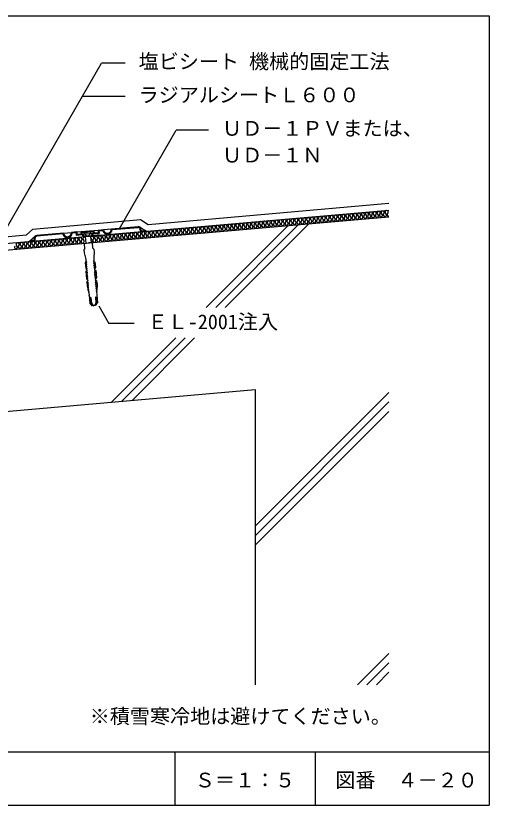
# Model space of a CAD drawing. Units: millimetres, scale not verified. Extents: x -406 to 394, y -616 to 614.
# Drawn here: x 40 to 394, y -616 to -26 of the extents above; entities that cross this region are included whole.
import ezdxf
from ezdxf.enums import TextEntityAlignment as Align

# ---------------------------------------------------------------- set-up
doc = ezdxf.new("R2010")
doc.units = ezdxf.units.MM
doc.header["$LTSCALE"] = 5
doc.linetypes.add('DASHED3', pattern=[4, 3, -1])
for name, color, linetype in [('2-2_in line', 7, 'Continuous'), ('2-4_out line', 2, 'Continuous'), ('2-6_鋼板・アングル', 2, 'Continuous'), ('2-7_ビス', 7, 'Continuous'), ('2-A_moji', 7, 'Continuous'), ('2-D_ハッチ他', 4, 'Continuous'), ('2-E_con他', 4, 'Continuous'), ('F-2', 7, 'Continuous'), ('F-5', 6, 'Continuous'), ('F-7', 1, 'Continuous'), ('F-A', 7, 'Continuous')]:
    doc.layers.add(name, color=color, linetype=linetype)
doc.styles.add('HG丸ｺﾞｼｯｸM-PRO', font='')
doc.styles.add('ＭＳ ゴシック', font='')
doc.styles.get('HG丸ｺﾞｼｯｸM-PRO').set_extended_font_data('HG丸ｺﾞｼｯｸM-PRO')
doc.styles.get('ＭＳ ゴシック').set_extended_font_data('MS Gothic')

msp = doc.modelspace()

# ---------------------------------------------------------------- linework, layer by layer
at = {"layer": '2-2_in line'}
for p, q in [((-225.389, -219.241), (318.787, -171.632)), ((-224.954, -224.222), (318.787, -176.651)), ((132.066, -183.952), (137.684, -187.476)), ((54.952, -190.699), (50.03, -195.145))]:
    msp.add_line(p, q, dxfattribs=at)
at = {"layer": '2-4_out line'}
for p, q in [((138.92, -182.349), (318.787, -166.613)), ((52.845, -185.864), (133.301, -178.825)), ((133.301, -178.825), (138.92, -182.349)), ((52.845, -185.864), (47.924, -190.31)), ((-90.604, -202.43), (47.924, -190.31)), ((-214.495, -343.765), (218.787, -305.858)), ((218.787, -305.858), (218.787, -526.479))]:
    msp.add_line(p, q, dxfattribs=at)
at = {"layer": '2-6_鋼板・アングル'}
for p, q in [((75.612, -188.892), (81.589, -188.369)), ((85.574, -188.02), (81.589, -188.369)), ((85.028, -188.67), (82.189, -188.918)), ((85.028, -188.67), (85.202, -190.662)), ((85.574, -188.02), (101.513, -186.626)), ((85.574, -188.02), (85.748, -190.012)), ((101.513, -186.626), (105.497, -186.277)), ((102.163, -187.171), (105.002, -186.923)), ((102.163, -187.171), (102.337, -189.163)), ((105.497, -186.277), (111.475, -185.754)), ((111.475, -185.754), (131.398, -184.011)), ((112.074, -186.304), (131.451, -184.609)), ((119.698, -189.05), (137.226, -187.516)), ((133.046, -186.778), (132.968, -185.881)), ((133.644, -186.726), (133.565, -185.829)), ((134.185, -187.18), (136.676, -186.962)), ((137.226, -187.516), (137.217, -187.417)), ((53.494, -194.24), (51.003, -194.458)), ((53.546, -194.837), (119.698, -189.05)), ((53.948, -193.698), (53.87, -192.801)), ((54.546, -193.646), (54.467, -192.749)), ((75.612, -188.892), (55.688, -190.635)), ((75.116, -189.537), (55.74, -191.232)), ((89.537, -190.283), (85.202, -190.662)), ((89.733, -189.664), (85.748, -190.012)), ((89.537, -190.283), (90.24, -190.873)), ((89.733, -189.664), (97.702, -188.967)), ((89.733, -189.664), (90.816, -190.573)), ((90.24, -190.873), (90.305, -191.621)), ((90.816, -190.573), (90.903, -191.569)), ((98.002, -189.543), (97.413, -190.245)), ((97.413, -190.245), (97.478, -190.994)), ((103.784, -190.442), (97.478, -190.994)), ((98.002, -189.543), (102.337, -189.163)), ((50.557, -195.099), (50.549, -194.999)), ((53.546, -194.837), (50.557, -195.099))]:
    msp.add_line(p, q, dxfattribs=at)
msp.add_lwpolyline([(101.513, -186.626), (101.687, -188.618), (97.702, -188.967), (96.793, -190.05), (96.88, -191.046)], dxfattribs=at)
for centre, radius, start, end in [((78.6, -188.63), 3, 184.99999, 4.99999), ((108.486, -186.015), 3.6, 194.59406, 355.40592), ((108.486, -186.015), 3, 184.99999, 4.99999), ((131.573, -186.003), 2, 4.99999, 94.99999), ((131.573, -186.003), 1.4, 4.99999, 94.99999), ((134.142, -186.682), 1.1, 184.99999, 274.99999), ((134.142, -186.682), 0.5, 184.99999, 274.99999), ((136.719, -187.46), 0.5, 4.99999, 94.99999), ((51.047, -194.956), 0.5, 94.99999, 184.99999), ((53.45, -193.742), 0.5, 274.99999, 4.99999), ((53.45, -193.742), 1.1, 274.99999, 4.99999), ((55.862, -192.627), 2, 94.99999, 184.99999), ((55.862, -192.627), 1.4, 94.99999, 184.99999), ((78.6, -188.63), 3.6, 194.59406, 355.40592)]:
    msp.add_arc(centre, radius, start, end, dxfattribs=at)
at = {"layer": '2-7_ビス'}
for p, q in [((88.582, -188.384), (88.626, -188.882)), ((98.588, -188.011), (88.626, -188.882)), ((98.588, -188.011), (95.974, -191.125)), ((88.626, -188.882), (91.74, -191.496)), ((95.974, -191.125), (91.74, -191.496)), ((91.865, -191.485), (92.301, -196.466)), ((95.85, -191.136), (96.286, -196.117)), ((92.847, -216.118), (92.847, -216.118)), ((92.847, -216.118), (92.847, -216.118)), ((99.16, -215.565), (99.16, -215.565)), ((99.16, -215.565), (99.16, -215.565)), ((94.212, -231.725), (94.716, -232.508)), ((100.526, -231.172), (100.166, -232.031))]:
    msp.add_line(p, q, dxfattribs=at)
at = {"layer": '2-7_ビス', "linetype": 'DASHED3'}
for p, q in [((91.067, -188.669), (91.023, -188.171)), ((91.067, -188.669), (92.308, -190.442)), ((96.147, -188.224), (95.232, -190.186)), ((96.147, -188.224), (96.104, -187.726))]:
    msp.add_line(p, q, dxfattribs=at)
at = {"layer": '2-7_ビス'}
for points in [[(98.588, -188.011), (98.544, -187.513), (88.582, -188.384)], [(91.662, -200.633), (91.305, -196.553), (94.293, -196.292)], [(97.639, -200.11), (97.282, -196.03), (94.293, -196.292)], [(97.639, -200.11), (98.458, -200.866), (98.641, -202.957), (98.453, -207.106), (98.248, -207.534), (98.288, -207.53), (98.446, -209.337), (98.086, -210.196)], [(91.662, -200.633), (90.986, -201.52), (91.169, -203.61), (92.074, -207.664), (92.351, -208.049), (92.311, -208.053), (92.469, -209.86), (92.972, -210.644)], [(92.864, -210.902), (91.89, -210.987), (92.259, -215.204), (92.842, -216.118), (92.847, -216.118)], [(93.047, -212.21), (92.47, -211.433), (92.427, -210.94)], [(98.237, -210.431), (99.212, -210.346), (99.581, -214.563), (99.165, -215.565), (99.16, -215.565)], [(98.284, -211.752), (98.718, -210.886), (98.675, -210.393)], [(98.421, -213.312), (98.855, -212.447), (98.813, -211.971), (98.464, -211.984)], [(92.973, -217.183), (92.436, -217.23), (92.941, -223.005), (93.53, -223.921)], [(93.184, -213.771), (92.606, -212.993), (92.565, -212.518), (92.911, -212.47)], [(93.264, -215.336), (92.743, -214.554), (92.701, -214.078), (93.046, -214.031)], [(92.847, -216.118), (92.809, -215.642), (93.124, -215.597)], [(93.593, -218.453), (93.016, -217.675), (92.973, -217.183)], [(98.614, -214.868), (98.991, -214.007), (98.95, -213.532), (98.601, -213.545)], [(99.16, -215.565), (99.115, -215.09), (98.797, -215.1)], [(98.831, -217.994), (99.264, -217.129), (99.221, -216.636)], [(98.967, -219.555), (99.401, -218.69), (99.359, -218.214), (99.011, -218.227)], [(99.221, -216.636), (99.758, -216.589), (100.263, -222.364), (99.843, -223.369)], [(93.73, -220.013), (93.152, -219.236), (93.111, -218.761), (93.456, -218.713)], [(93.867, -221.574), (93.289, -220.797), (93.247, -220.321), (93.593, -220.274)], [(93.946, -223.14), (93.426, -222.358), (93.384, -221.882), (93.729, -221.834)], [(93.53, -223.921), (93.492, -223.445), (93.81, -223.4)], [(99.104, -221.116), (99.537, -220.25), (99.496, -219.775), (99.148, -219.788)], [(99.297, -222.672), (99.674, -221.811), (99.632, -221.335), (99.284, -221.348)], [(99.843, -223.369), (99.798, -222.893), (99.477, -222.904)], [(93.655, -224.986), (93.119, -225.033), (93.402, -228.269), (94.212, -231.725), (94.171, -231.249), (94.477, -231.205)], [(94.276, -226.256), (93.699, -225.479), (93.655, -224.986)], [(94.381, -227.82), (93.83, -227.04), (93.794, -226.564), (94.139, -226.517)], [(94.485, -229.383), (93.951, -228.602), (93.914, -228.126), (94.245, -228.08)], [(94.599, -230.946), (94.079, -230.164), (94.039, -229.688), (94.359, -229.643)], [(99.513, -225.798), (99.947, -224.932), (99.904, -224.439)], [(99.682, -227.356), (100.088, -226.493), (100.042, -226.017), (99.694, -226.031)], [(99.85, -228.914), (100.241, -228.052), (100.195, -227.577), (99.86, -227.589)], [(99.904, -224.439), (100.441, -224.393), (100.724, -227.628), (100.526, -231.172), (100.484, -230.697), (100.175, -230.706)], [(100.009, -230.473), (100.386, -229.612), (100.343, -229.136), (100.02, -229.147)], [(94.608, -232.766), (94.474, -232.778), (94.542, -233.558), (94.692, -233.545), (94.832, -235.147), (94.838, -235.146)], [(94.917, -235.47), (95.436, -241.398), (95.931, -242.009), (97.045, -243.23), (97.193, -243.217), (95.941, -241.354), (95.595, -237.398)], [(100.482, -234.984), (101.001, -240.911), (100.619, -241.599), (99.734, -242.995), (99.586, -243.008), (100.495, -240.956), (100.149, -236.999)], [(100.317, -232.267), (100.451, -232.255), (100.519, -233.035), (100.37, -233.048), (100.51, -234.65), (100.504, -234.651)], [(96.176, -237.347), (96.522, -241.303), (97.775, -243.166), (98.39, -243.113)], [(99.568, -237.05), (99.914, -241.006), (99.004, -243.059), (98.39, -243.113)]]:
    msp.add_lwpolyline(points, dxfattribs=at)
at = {"layer": '2-7_ビス', "linetype": 'DASHED3'}
msp.add_arc((93.673, -189.208), 1.84, 222.11751, 327.88248, dxfattribs=at)
at = {"layer": '2-7_ビス'}
for centre, major_axis, start_param, end_param in [((92.839, -210.731), (0.015, -0.171), 0.06848, 2.1628795), ((92.843, -212.252), (0.02, -0.228), 0.2312026, 1.6765256), ((98.233, -210.259), (0.015, -0.171), 4.1203058, 6.2147054), ((98.493, -211.758), (0.02, -0.228), 4.6066597, 6.0519827), ((92.872, -216.653), (0.047, -0.534), 0.0442118, 3.0973809), ((92.979, -213.813), (0.02, -0.228), 0.2312026, 1.6765256), ((93.059, -215.378), (0.02, -0.228), 0.2312026, 1.6765256), ((98.63, -213.318), (0.02, -0.228), 4.6066597, 6.0519827), ((98.823, -214.874), (0.02, -0.228), 4.6066597, 6.0519827), ((99.228, -216.097), (0.047, -0.534), 3.1858044, 6.2389735), ((99.039, -218), (0.02, -0.228), 4.6066597, 6.0519827), ((93.389, -218.495), (0.02, -0.228), 0.2312026, 1.6765256), ((93.555, -224.457), (0.047, -0.534), 0.0442118, 3.0973809), ((93.526, -220.056), (0.02, -0.228), 0.2312026, 1.6765256), ((93.662, -221.616), (0.02, -0.228), 0.2312026, 1.6765256), ((93.742, -223.182), (0.02, -0.228), 0.2312026, 1.6765256), ((99.176, -219.561), (0.02, -0.228), 4.6066597, 6.0519827), ((99.312, -221.122), (0.02, -0.228), 4.6066597, 6.0519827), ((99.506, -222.678), (0.02, -0.228), 4.6066597, 6.0519827), ((99.911, -223.901), (0.047, -0.534), 3.1858044, 6.2389735), ((94.072, -226.298), (0.02, -0.228), 0.2312026, 1.6765256), ((94.176, -227.862), (0.02, -0.228), 0.2312026, 1.6765256), ((94.281, -229.425), (0.02, -0.228), 0.2312026, 1.6765256), ((99.722, -225.804), (0.02, -0.228), 4.6066597, 6.0519827), ((99.891, -227.362), (0.02, -0.228), 4.6066597, 6.0519827), ((100.059, -228.92), (0.02, -0.228), 4.6066597, 6.0519827), ((94.395, -230.988), (0.02, -0.228), 0.2312026, 1.6765256), ((94.58, -232.595), (0.015, -0.173), 0.0818475, 2.1771705), ((94.19, -235.498), (0.07, -0.797), 1.5261677, 1.947508), ((100.218, -230.479), (0.02, -0.228), 4.6066597, 6.0519827), ((100.315, -232.093), (0.015, -0.173), 4.1060148, 6.2013378), ((101.203, -234.885), (0.07, -0.797), 4.3356773, 4.7570176), ((95.887, -237.382), (0.028, -0.32), 1.5390306, 4.6806232), ((99.859, -237.035), (0.028, -0.32), 1.6025621, 4.7441547)]:
    msp.add_ellipse(centre, major_axis=major_axis, ratio=0.909574, start_param=start_param, end_param=end_param, dxfattribs=at)
at = {"layer": '2-A_moji'}
for p, q in [((25.015, -198.916), (104.111, -61.918)), ((121.792, -61.918), (104.111, -61.918)), ((121.792, -86.918), (89.677, -86.918)), ((117.167, -185.858), (159.857, -111.918)), ((184.131, -111.918), (159.857, -111.918)), ((102.009, -243.329), (109.599, -256.476)), ((128.537, -256.476), (109.599, -256.476))]:
    msp.add_line(p, q, dxfattribs=at)
at = {"layer": '2-D_ハッチ他'}
for centre, start, end in [((261.384, -178.201), 312.52351, 237.47649), ((264.317, -177.945), 312.52351, 237.47649), ((267.25, -177.688), 312.52351, 237.47649), ((270.182, -177.432), 312.52351, 237.47649), ((273.115, -177.175), 312.52351, 237.47649), ((276.048, -176.919), 312.52351, 237.47649), ((278.98, -176.662), 312.52351, 237.47649), ((281.913, -176.405), 312.52351, 237.47649), ((284.846, -176.149), 312.52351, 237.47649), ((286.479, -177.93), 132.52351, 57.47649), ((287.779, -175.892), 312.52351, 237.47649), ((289.412, -177.673), 132.52351, 57.47649), ((290.711, -175.636), 312.52351, 237.47649), ((292.345, -177.417), 132.52351, 57.47649), ((293.644, -175.379), 312.52351, 237.47649), ((295.277, -177.16), 132.52351, 57.47649), ((296.577, -175.122), 312.52351, 237.47649), ((298.21, -176.904), 132.52351, 57.47649), ((299.509, -174.866), 312.52351, 237.47649), ((301.143, -176.647), 132.52351, 57.47649), ((302.442, -174.609), 312.52351, 237.47649), ((304.076, -176.39), 132.52351, 57.47649), ((305.375, -174.353), 312.52351, 237.47649), ((307.008, -176.134), 132.52351, 57.47649), ((308.308, -174.096), 312.52351, 237.47649), ((309.941, -175.877), 132.52351, 57.47649), ((311.24, -173.84), 312.52351, 237.47649), ((312.874, -175.621), 132.52351, 57.47649), ((314.173, -173.583), 312.52351, 237.47649), ((315.806, -175.364), 132.52351, 57.47649), ((317.106, -173.326), 312.52351, 237.47649), ((318.739, -175.108), 132.52351, 272.25956), ((193.932, -184.103), 312.52351, 237.47649), ((196.864, -183.846), 312.52351, 237.47649), ((199.797, -183.59), 312.52351, 237.47649), ((202.73, -183.333), 312.52351, 237.47649), ((205.662, -183.076), 312.52351, 237.47649), ((208.595, -182.82), 312.52351, 237.47649), ((211.528, -182.563), 312.52351, 237.47649), ((214.461, -182.307), 312.52351, 237.47649), ((217.393, -182.05), 312.52351, 237.47649), ((219.027, -183.831), 132.52351, 57.47649), ((220.326, -181.794), 312.52351, 237.47649), ((221.959, -183.575), 132.52351, 57.47649), ((223.259, -181.537), 312.52351, 237.47649), ((224.892, -183.318), 132.52351, 57.47649), ((226.191, -181.28), 312.52351, 237.47649), ((227.825, -183.061), 132.52351, 57.47649), ((229.124, -181.024), 312.52351, 237.47649), ((230.758, -182.805), 132.52351, 57.47649), ((232.057, -180.767), 312.52351, 237.47649), ((233.69, -182.548), 132.52351, 57.47649), ((234.99, -180.511), 312.52351, 237.47649), ((236.623, -182.292), 132.52351, 57.47649), ((237.922, -180.254), 312.52351, 237.47649), ((239.556, -182.035), 132.52351, 57.47649), ((240.855, -179.997), 312.52351, 237.47649), ((242.488, -181.779), 132.52351, 57.47649), ((243.788, -179.741), 312.52351, 237.47649), ((245.421, -181.522), 132.52351, 57.47649), ((246.72, -179.484), 312.52351, 237.47649), ((248.354, -181.265), 132.52351, 57.47649), ((249.653, -179.228), 312.52351, 237.47649), ((251.287, -181.009), 132.52351, 57.47649), ((252.586, -178.971), 312.52351, 237.47649), ((254.219, -180.752), 132.52351, 57.47649), ((255.519, -178.715), 312.52351, 237.47649), ((257.152, -180.496), 132.52351, 57.47649), ((258.451, -178.458), 312.52351, 237.47649), ((260.085, -180.239), 132.52351, 57.47649), ((263.017, -179.983), 132.52351, 57.47649), ((265.95, -179.726), 132.52351, 57.47649), ((268.883, -179.469), 132.52351, 57.47649), ((271.816, -179.213), 132.52351, 57.47649), ((274.748, -178.956), 132.52351, 57.47649), ((277.681, -178.7), 132.52351, 57.47649), ((280.614, -178.443), 132.52351, 57.47649), ((283.547, -178.186), 132.52351, 57.47649), ((126.479, -190.004), 312.52351, 237.47649), ((129.412, -189.748), 312.52351, 237.47649), ((132.344, -189.491), 312.52351, 237.47649), ((135.277, -189.234), 312.52351, 237.47649), ((138.21, -188.978), 312.52351, 237.47649), ((141.143, -188.721), 312.52351, 237.47649), ((144.075, -188.465), 312.52351, 237.47649), ((147.008, -188.208), 312.52351, 237.47649), ((149.941, -187.951), 312.52351, 237.47649), ((151.574, -189.733), 132.52351, 57.47649), ((152.874, -187.695), 312.52351, 237.47649), ((154.507, -189.476), 132.52351, 57.47649), ((155.806, -187.438), 312.52351, 237.47649), ((157.44, -189.219), 132.52351, 57.47649), ((158.739, -187.182), 312.52351, 237.47649), ((160.372, -188.963), 132.52351, 57.47649), ((161.672, -186.925), 312.52351, 237.47649), ((163.305, -188.706), 132.52351, 57.47649), ((164.604, -186.669), 312.52351, 237.47649), ((166.238, -188.45), 132.52351, 57.47649), ((167.537, -186.412), 312.52351, 237.47649), ((169.171, -188.193), 132.52351, 57.47649), ((170.47, -186.155), 312.52351, 237.47649), ((172.103, -187.936), 132.52351, 57.47649), ((173.403, -185.899), 312.52351, 237.47649), ((175.036, -187.68), 132.52351, 57.47649), ((176.335, -185.642), 312.52351, 237.47649), ((177.969, -187.423), 132.52351, 57.47649), ((179.268, -185.386), 312.52351, 237.47649), ((180.901, -187.167), 132.52351, 57.47649), ((182.201, -185.129), 312.52351, 237.47649), ((183.834, -186.91), 132.52351, 57.47649), ((185.133, -184.873), 312.52351, 237.47649), ((186.767, -186.654), 132.52351, 57.47649), ((188.066, -184.616), 312.52351, 237.47649), ((189.7, -186.397), 132.52351, 57.47649), ((190.999, -184.359), 312.52351, 237.47649), ((192.632, -186.14), 132.52351, 57.47649), ((195.565, -185.884), 132.52351, 57.47649), ((198.498, -185.627), 132.52351, 57.47649), ((201.43, -185.371), 132.52351, 57.47649), ((204.363, -185.114), 132.52351, 57.47649), ((207.296, -184.858), 132.52351, 57.47649), ((210.229, -184.601), 132.52351, 57.47649), ((213.161, -184.344), 132.52351, 57.47649), ((216.094, -184.088), 132.52351, 57.47649), ((59.027, -195.905), 312.52351, 237.47649), ((61.959, -195.649), 312.52351, 237.47649), ((64.892, -195.392), 312.52351, 237.47649), ((67.825, -195.136), 312.52351, 237.47649), ((70.757, -194.879), 312.52351, 237.47649), ((73.69, -194.623), 312.52351, 237.47649), ((76.623, -194.366), 312.52351, 237.47649), ((79.556, -194.109), 312.52351, 237.47649), ((82.488, -193.853), 312.52351, 237.47649), ((84.122, -195.634), 132.52351, 57.47649), ((85.421, -193.596), 312.52351, 237.47649), ((87.054, -195.377), 132.52351, 57.47649), ((88.354, -193.34), 312.52351, 237.47649), ((89.987, -195.121), 132.52351, 57.47649), ((91.286, -193.083), 58.68203, 237.47649), ((97.152, -192.57), 312.52351, 237.47649), ((95.853, -194.608), 289.36446, 57.47649), ((98.785, -194.351), 132.52351, 57.47649), ((100.085, -192.313), 312.52351, 237.47649), ((101.718, -194.094), 132.52351, 57.47649), ((103.017, -192.057), 312.52351, 237.47649), ((104.651, -193.838), 132.52351, 57.47649), ((105.95, -191.8), 312.52351, 237.47649), ((107.583, -193.581), 132.52351, 57.47649), ((108.883, -191.544), 312.52351, 237.47649), ((110.516, -193.325), 132.52351, 57.47649), ((111.815, -191.287), 312.52351, 237.47649), ((113.449, -193.068), 132.52351, 57.47649), ((114.748, -191.03), 312.52351, 237.47649), ((116.382, -192.811), 132.52351, 57.47649), ((117.681, -190.774), 312.52351, 237.47649), ((119.314, -192.555), 132.52351, 57.47649), ((120.614, -190.517), 312.52351, 237.47649), ((122.247, -192.298), 132.52351, 57.47649), ((123.546, -190.261), 312.52351, 237.47649), ((125.18, -192.042), 132.52351, 57.47649), ((128.112, -191.785), 132.52351, 57.47649), ((131.045, -191.529), 132.52351, 57.47649), ((133.978, -191.272), 132.52351, 57.47649), ((136.911, -191.015), 132.52351, 57.47649), ((139.843, -190.759), 132.52351, 57.47649), ((142.776, -190.502), 132.52351, 57.47649), ((145.709, -190.246), 132.52351, 57.47649), ((148.641, -189.989), 132.52351, 57.47649), ((40.131, -199.483), 132.52351, 57.47649), ((41.43, -197.445), 312.52351, 237.47649), ((43.064, -199.226), 132.52351, 57.47649), ((44.363, -197.188), 312.52351, 237.47649), ((45.996, -198.969), 132.52351, 57.47649), ((47.296, -196.932), 312.52351, 237.47649), ((48.929, -198.713), 132.52351, 57.47649), ((50.228, -196.675), 312.52351, 237.47649), ((51.862, -198.456), 132.52351, 57.47649), ((53.161, -196.419), 312.52351, 237.47649), ((54.795, -198.2), 132.52351, 57.47649), ((56.094, -196.162), 312.52351, 237.47649), ((57.727, -197.943), 132.52351, 57.47649), ((60.66, -197.687), 132.52351, 57.47649), ((63.593, -197.43), 132.52351, 57.47649), ((66.525, -197.173), 132.52351, 57.47649), ((69.458, -196.917), 132.52351, 57.47649), ((72.391, -196.66), 132.52351, 57.47649), ((75.324, -196.404), 132.52351, 57.47649), ((78.256, -196.147), 132.52351, 57.47649), ((81.189, -195.89), 132.52351, 57.47649)]:
    msp.add_arc(centre, 1.208, start, end, dxfattribs=at)
at = {"layer": '2-E_con他'}
for p, q in [((189.392, -244.433), (251.267, -182.558)), ((196.464, -244.433), (259.016, -181.88)), ((182.321, -244.433), (243.518, -183.236)), ((111.51, -315.244), (159.536, -267.218)), ((119.259, -314.566), (166.607, -267.218)), ((127.008, -313.888), (173.678, -267.218)), ((218.787, -407.967), (318.787, -307.967)), ((218.787, -415.038), (318.787, -315.038)), ((218.787, -422.109), (318.787, -322.109)), ((295.319, -526.479), (318.787, -503.012)), ((302.39, -526.479), (318.787, -510.083)), ((309.461, -526.479), (318.787, -517.154))]:
    msp.add_line(p, q, dxfattribs=at)
at = {"layer": 'F-2'}
for p, q in [((158.787, -576.479), (158.787, -616.479)), ((263.787, -576.479), (263.787, -616.479))]:
    msp.add_line(p, q, dxfattribs=at)
at = {"layer": 'F-5'}
msp.add_line((-406.213, -576.479), (393.787, -576.479), dxfattribs=at)
at = {"layer": 'F-7'}
for p, q in [((-406.213, -26.479), (393.787, -26.479)), ((393.787, -26.479), (393.787, -616.479)), ((-406.213, -616.479), (393.787, -616.479))]:
    msp.add_line(p, q, dxfattribs=at)

# ---------------------------------------------------------------- texts
at = {"layer": '2-A_moji', "style": 'ＭＳ ゴシック'}
for s, p in [('塩ビシート 機械的固定工法', (131.792, -69.418)), ('ラジアルシートＬ６００', (131.792, -94.418)), ('ＵＤ－１ＰＶまたは、', (194.131, -119.418)), ('ＵＤ－１Ｎ', (194.131, -139.418)), ('ＥＬ-2001注入', (138.537, -263.976)), ('※積雪寒冷地は避けてください。', (95.281, -558.783))]:
    msp.add_text(s, height=11, dxfattribs=at).set_placement(p, align=Align.BOTTOM_LEFT)
at = {"layer": 'F-A', "style": 'HG丸ｺﾞｼｯｸM-PRO'}
for s, p in [('Ｓ＝１：５', (173.787, -606.479)), ('図番', (278.787, -606.479)), ('４－２０', (325.204, -606.479))]:
    msp.add_text(s, height=11, dxfattribs=at).set_placement(p, align=Align.BOTTOM_LEFT)

doc.saveas('drawing.dxf')
